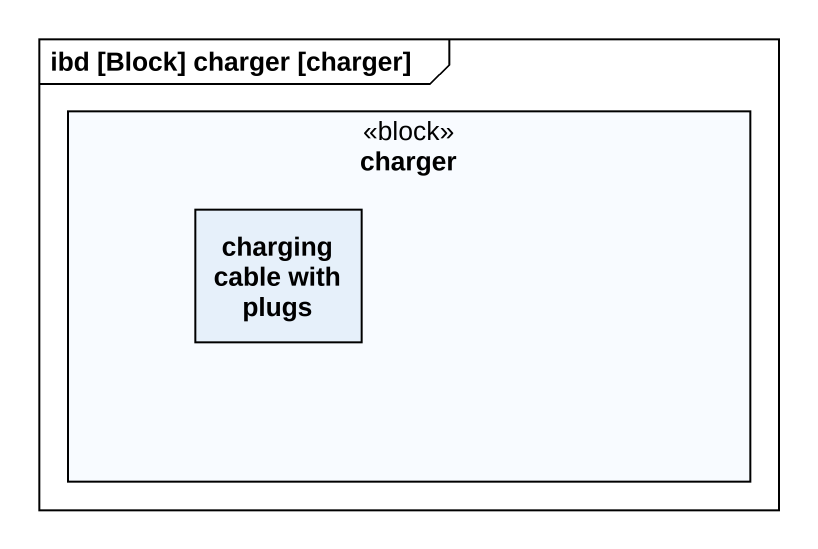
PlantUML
@startuml
mainframe ibd [Block] charger [charger]
rectangle charger <<block>> {
  rectangle "charging cable with plugs" as charging_cable_with_plugs
}
@enduml
